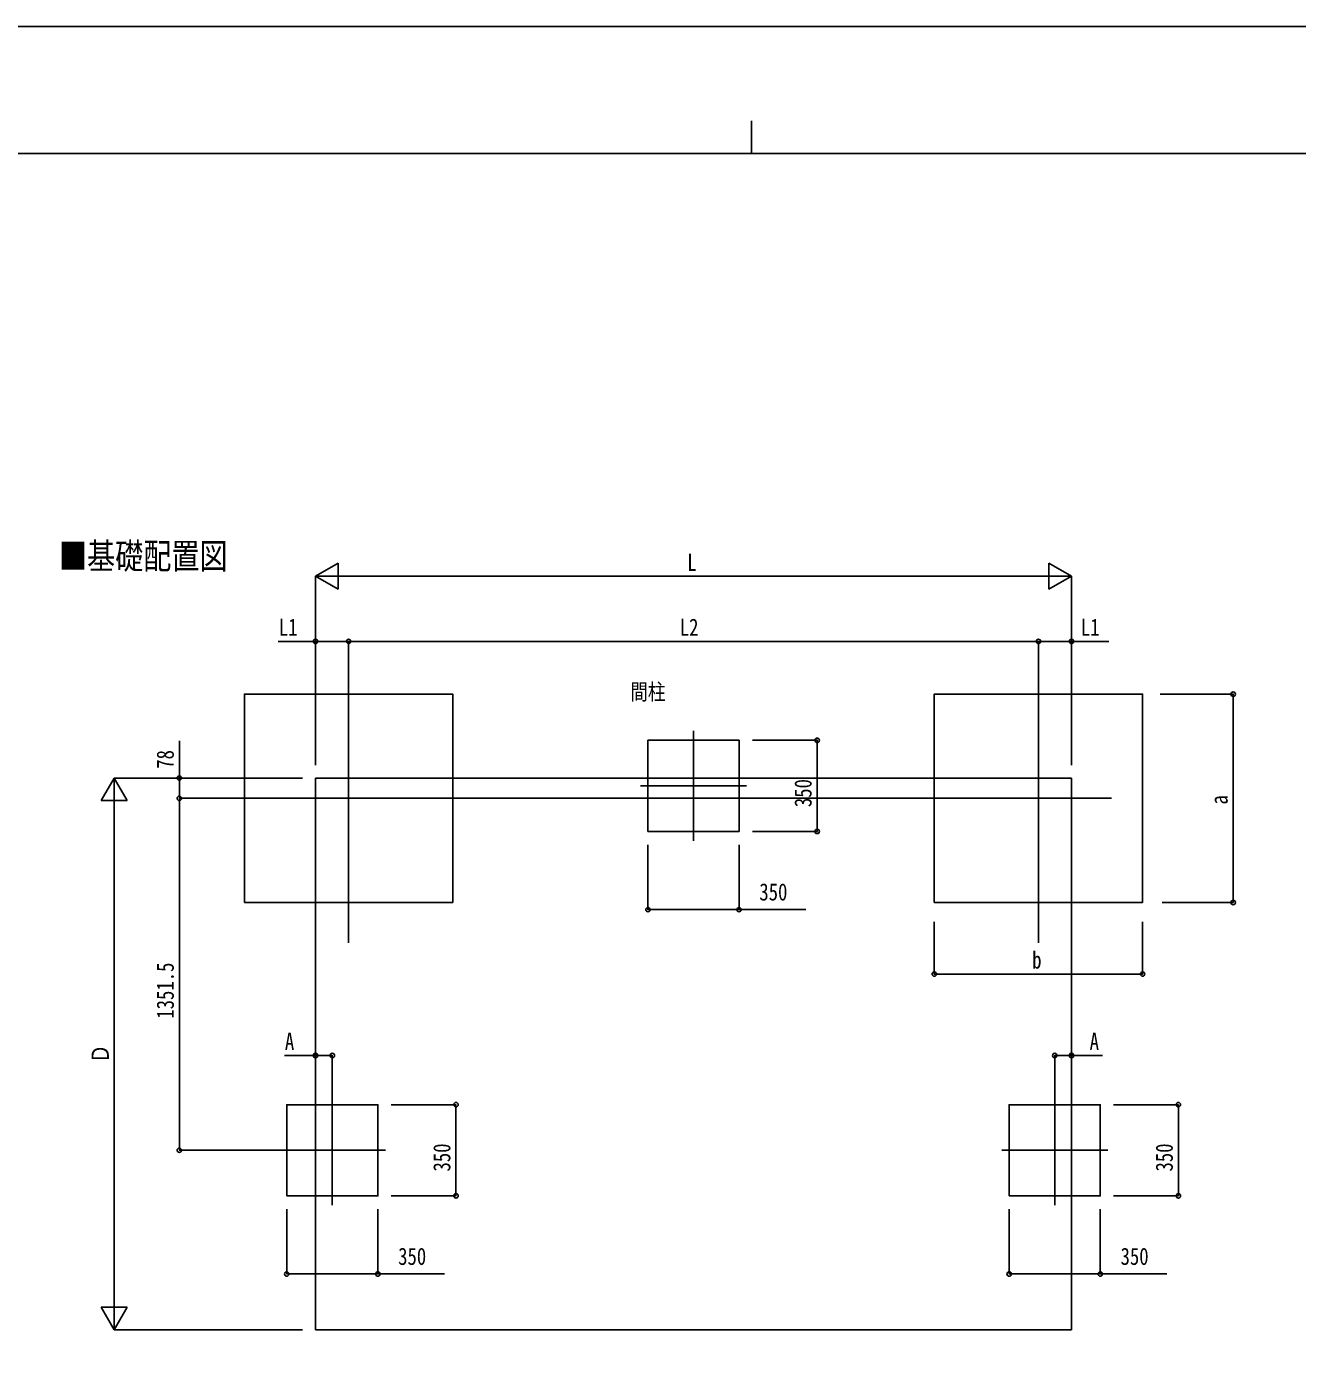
# Model space of a CAD drawing. Units: millimetres, scale not verified. Extents: x -10512 to 10512, y -7425 to 7425.
# Drawn here: x -2797 to 2086, y 2344 to 7425 of the extents above; entities that cross this region are included whole.
import ezdxf
from ezdxf.enums import TextEntityAlignment as Align

# ---------------------------------------------------------------- set-up
doc = ezdxf.new("R2010")
doc.units = ezdxf.units.MM
doc.header["$LTSCALE"] = 30
for name, color, linetype in [('0-2_USER1', 3, 'Continuous'), ('0-3_YKK_12', 2, 'Continuous'), ('0-5_YKK_A1', 4, 'Continuous'), ('0-6_YKK_D', 6, 'Continuous'), ('0-7_YKK_ZWAK', 7, 'Continuous')]:
    doc.layers.add(name, color=color, linetype=linetype)
doc.styles.add('ＭＳ ゴシック', font='')
doc.styles.get('ＭＳ ゴシック').set_extended_font_data('MS Gothic')

msp = doc.modelspace()

# ---------------------------------------------------------------- linework, layer by layer
at = {"layer": '0-3_YKK_12'}
for p, q in [((-1559.74, 4901.19), (-1559.74, 3906.02)), ((1090.26, 4901.19), (1090.26, 3906.02)), ((-234.74, 4720.22), (-234.74, 4297.59)), ((-438.47, 4508.9), (-31.01, 4508.9)), ((-1947.7, 4461.1), (1371.4, 4461.1)), ((-1622.24, 3320.92), (-1622.24, 2898.29)), ((1152.76, 3320.92), (1152.76, 2898.29)), ((-1825.97, 3109.6), (-1418.51, 3109.6)), ((1356.49, 3109.6), (949.03, 3109.6))]:
    msp.add_line(p, q, dxfattribs=at)
at = {"layer": '0-5_YKK_A1'}
for p, q in [((-1686.74, 4538.9), (1217.26, 4538.9)), ((-1686.74, 4538.9), (-1686.74, 2420.52)), ((1217.26, 4538.9), (1217.26, 2420.52)), ((1217.26, 2420.52), (-1686.74, 2420.52))]:
    msp.add_line(p, q, dxfattribs=at)
for points in [[(-1959.74, 4061.1), (-1159.74, 4061.1), (-1159.74, 4861.1), (-1959.74, 4861.1)], [(690.26, 4061.1), (1490.26, 4061.1), (1490.26, 4861.1), (690.26, 4861.1)], [(-409.74, 4333.9), (-59.74, 4333.9), (-59.74, 4683.9), (-409.74, 4683.9)], [(-1797.24, 2934.6), (-1447.24, 2934.6), (-1447.24, 3284.6), (-1797.24, 3284.6)], [(977.76, 2934.6), (1327.76, 2934.6), (1327.76, 3284.6), (977.76, 3284.6)]]:
    msp.add_lwpolyline(points, close=True, dxfattribs=at)
at = {"layer": '0-6_YKK_D'}
for p, q in [((-1686.74, 5313.61), (-1600.13, 5363.61)), ((-1600.13, 5263.61), (-1600.13, 5363.61)), ((1217.26, 5313.61), (1130.66, 5363.61)), ((1130.66, 5363.61), (1130.66, 5263.61)), ((-1686.74, 4588.9), (-1686.74, 5314.61)), ((-1686.74, 5313.61), (-1600.13, 5263.61)), ((-1686.74, 5313.61), (-1513.53, 5313.61)), ((-1586.74, 5313.61), (1117.26, 5313.61)), ((1217.26, 5313.61), (1044.06, 5313.61)), ((1217.26, 5313.61), (1130.66, 5263.61)), ((1217.26, 4588.9), (1217.26, 5314.61)), ((-1686.74, 4588.9), (-1686.74, 5064.61)), ((-1559.74, 4901.19), (-1559.74, 5064.61)), ((-1559.74, 4901.19), (-1559.74, 5064.61)), ((-1559.74, 5063.61), (1090.26, 5063.61)), ((1090.26, 4901.19), (1090.26, 5064.61)), ((1090.26, 4901.19), (1090.26, 5064.61)), ((1217.26, 4588.9), (1217.26, 5064.61)), ((1557.42, 4861.1), (1839.37, 4861.1)), ((1838.37, 4061.1), (1838.37, 4861.1)), ((-8.74, 4683.9), (241.26, 4683.9)), ((240.26, 4683.9), (240.26, 4333.9)), ((-2459.74, 4538.9), (-2509.74, 4452.3)), ((-1736.74, 4538.9), (-2460.74, 4538.9)), ((-2459.74, 4538.9), (-2409.74, 4452.3)), ((-2459.74, 4538.9), (-2459.74, 4365.7)), ((-1736.74, 4538.9), (-2210.74, 4538.9)), ((-2509.74, 4452.3), (-2409.74, 4452.3)), ((-2459.74, 2520.52), (-2459.74, 4438.9)), ((-1949.7, 4461.1), (-2210.74, 4461.1)), ((-1948.7, 4461.1), (-2210.74, 4461.1)), ((-2209.74, 4461.1), (-2209.74, 3109.6)), ((-8.74, 4333.9), (241.26, 4333.9)), ((-409.74, 4282.9), (-409.74, 4032.9)), ((-59.74, 4282.9), (-59.74, 4032.9)), ((1565.26, 4061.1), (1839.37, 4061.1)), ((690.26, 3986.91), (690.26, 3785.1)), ((1490.26, 3987.09), (1490.26, 3785.1)), ((690.26, 3786.1), (1490.26, 3786.1)), ((-1686.74, 3384.33), (-1686.74, 3474.36)), ((-1622.24, 3321.92), (-1622.24, 3474.36)), ((1152.76, 3321.92), (1152.76, 3474.36)), ((1217.26, 3384.33), (1217.26, 3474.36)), ((-1396.24, 3284.6), (-1146.24, 3284.6)), ((-1147.24, 3284.6), (-1147.24, 2934.6)), ((1378.76, 3284.6), (1628.76, 3284.6)), ((1627.76, 3284.6), (1627.76, 2934.6)), ((-1826.97, 3109.6), (-2210.74, 3109.6)), ((-1396.24, 2934.6), (-1146.24, 2934.6)), ((1378.76, 2934.6), (1628.76, 2934.6)), ((-1797.24, 2883.6), (-1797.24, 2633.6)), ((-1447.24, 2883.6), (-1447.24, 2633.6)), ((977.76, 2883.6), (977.76, 2633.6)), ((1327.76, 2883.6), (1327.76, 2633.6)), ((-2459.74, 2420.52), (-2459.74, 2593.73)), ((-2459.74, 2420.52), (-2509.74, 2507.12)), ((-2409.74, 2507.12), (-2509.74, 2507.12)), ((-2459.74, 2420.52), (-2409.74, 2507.12)), ((-1736.74, 2420.52), (-2460.74, 2420.52))]:
    msp.add_line(p, q, dxfattribs=at)
for points in [[(-1559.74, 5063.61), (-1686.74, 5063.61), (-1829.67, 5063.61)], [(1090.26, 5063.61), (1217.26, 5063.61), (1360.2, 5063.61)], [(-2209.74, 4461.1), (-2209.74, 4538.9), (-2209.74, 4681.84)], [(-409.74, 4033.9), (-59.74, 4033.9), (196.36, 4033.9)], [(-1622.24, 3473.36), (-1686.74, 3473.36), (-1806.07, 3473.36)], [(1152.76, 3473.36), (1217.26, 3473.36), (1336.6, 3473.36)], [(-1797.24, 2634.6), (-1447.24, 2634.6), (-1191.14, 2634.6)], [(977.76, 2634.6), (1327.76, 2634.6), (1583.86, 2634.6)]]:
    msp.add_lwpolyline(points, dxfattribs=at)
for centre in [(-1686.74, 5063.61), (-1559.74, 5063.61), (-1559.74, 5063.61), (1090.26, 5063.61), (1090.26, 5063.61), (1217.26, 5063.61), (1838.37, 4861.1), (240.26, 4683.9), (-2209.74, 4538.9), (-2209.74, 4461.1), (-2209.74, 4461.1), (240.26, 4333.9), (1838.37, 4061.1), (-409.74, 4033.9), (-59.74, 4033.9), (690.26, 3786.1), (1490.26, 3786.1), (-1686.74, 3473.36), (-1622.24, 3473.36), (1152.76, 3473.36), (1217.26, 3473.36), (-1147.24, 3284.6), (1627.76, 3284.6), (-2209.74, 3109.6), (-1147.24, 2934.6), (1627.76, 2934.6), (-1797.24, 2634.6), (-1447.24, 2634.6), (977.76, 2634.6), (1327.76, 2634.6)]:
    msp.add_circle(centre, 8.5, dxfattribs=at)
at = {"layer": '0-7_YKK_ZWAK'}
for p, q in [((-12.45, 7062.5), (-12.45, 6937.5)), ((9737.55, 6937.5), (-9762.45, 6937.5))]:
    msp.add_line(p, q, dxfattribs=at)
msp.add_lwpolyline([(-10512.5, -7425), (10512.5, -7425), (10512.5, 7425), (-10512.5, 7425)], close=True, dxfattribs=at)

# ---------------------------------------------------------------- texts
at = {"layer": '0-2_USER1', "style": 'ＭＳ ゴシック', "width": 0.8}
for s, height, p in [('■基礎配置図', 98.97, (-2672.35, 5312.25)), ('間柱', 61.86, (-477.7, 4820.43))]:
    msp.add_text(s, height=height, dxfattribs=at).set_placement(p, align=Align.BOTTOM_LEFT)
at = {"layer": '0-6_YKK_D', "style": 'ＭＳ ゴシック', "width": 0.8}
for s, p in [('L', (-258.74, 5314.61)), ('L1', (-1828, 5065.28)), ('L2', (-287.54, 5065.28)), ('L1', (1252.93, 5065.28)), ('350', (18.16, 4048.9)), ('b', (1066.26, 3787.44)), ('A', (-1804.4, 3475.03)), ('A', (1286.93, 3475.03)), ('350', (-1369.34, 2649.6)), ('350', (1405.66, 2649.6))]:
    msp.add_text(s, height=65.98, dxfattribs=at).set_placement(p, align=Align.BOTTOM_LEFT)
for s, p in [('78', (-2211.4, 4574.57)), ('350', (238.6, 4427.3)), ('a', (1836.7, 4437.1)), ('1351.5', (-2211.4, 3614.95)), ('Ｄ', (-2460.74, 3443.71)), ('350', (-1148.9, 3028)), ('350', (1626.1, 3028))]:
    msp.add_text(s, height=65.98, rotation=90, dxfattribs=at).set_placement(p, align=Align.BOTTOM_LEFT)

doc.saveas('drawing.dxf')
